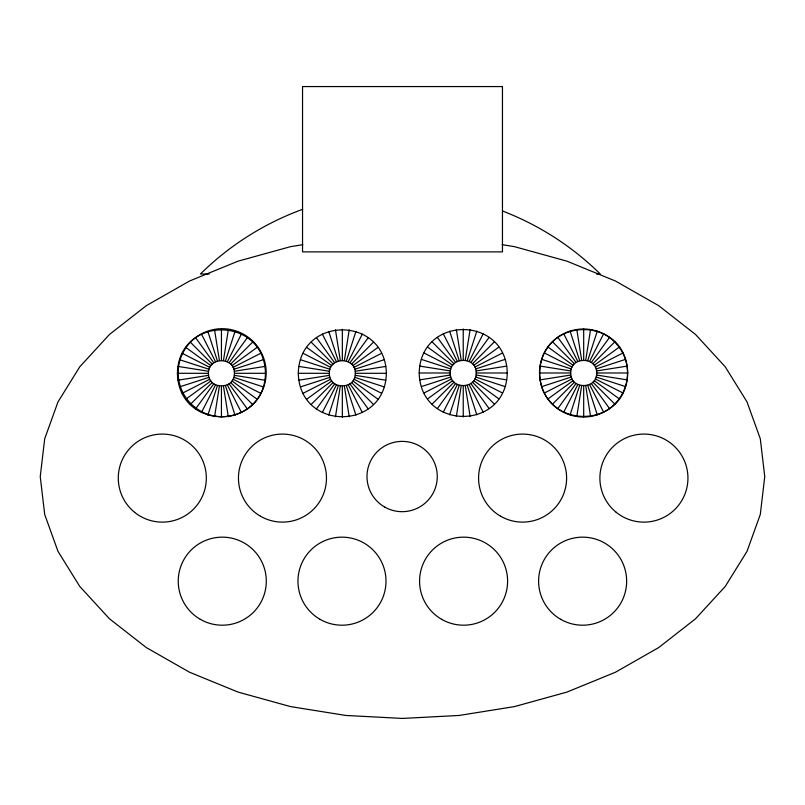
<?xml version="1.0" encoding="UTF-8"?>
<svg xmlns="http://www.w3.org/2000/svg" width="805" height="805" viewBox="0 0 805 805"><rect width="100%" height="100%" fill="white"/><g stroke="black" fill="none" stroke-linecap="round" stroke-linejoin="round"><path stroke-width="1.21" d="M177.422 373.299C178.539 315.429 264.332 315.429 265.459 373.299C264.332 431.178 178.539 431.178 177.422 373.299L208.455 373.299C207.71 356.585 235.161 356.585 234.416 373.299C235.161 390.023 207.71 390.023 208.455 373.299M298.313 373.299C299.44 315.429 385.233 315.429 386.35 373.299C385.233 431.178 299.44 431.178 298.313 373.299L329.356 373.299C328.611 356.585 356.062 356.585 355.317 373.299C356.062 390.023 328.611 390.023 329.356 373.299M419.214 372.987C420.341 315.117 506.134 315.117 507.251 372.987C506.134 430.856 420.341 430.856 419.214 372.987L450.247 372.987C449.512 356.263 476.952 356.263 476.218 372.987C476.952 389.711 449.512 389.711 450.247 372.987M539.672 372.987C540.789 315.117 626.582 315.117 627.709 372.987C626.582 430.856 540.789 430.856 539.672 372.987L570.705 372.987C569.96 356.263 597.411 356.263 596.666 372.987C597.411 389.711 569.96 389.711 570.705 372.987M214.553 416.779L219.403 386.128M223.468 360.479L228.318 329.829M335.454 416.779L340.304 386.128M344.369 360.479L349.219 329.829M456.344 416.457L461.205 385.806M465.26 360.167L470.12 329.507M576.803 416.457L581.653 385.806M585.718 360.167L590.578 329.507M207.831 415.169L217.42 385.645M225.45 360.952L235.04 331.439M328.732 415.169L338.321 385.645M346.351 360.952L355.941 331.439M449.633 414.847L459.222 385.333M467.242 360.64L476.832 331.127M570.081 414.847L579.681 385.333M587.7 360.64L597.29 331.127M201.451 412.522L215.539 384.871M227.332 361.737L241.419 334.085M322.352 412.522L336.44 384.871M348.233 361.737L362.32 334.085M443.253 412.21L457.341 384.549M469.124 361.415L483.211 333.763M563.701 412.21L577.799 384.549M589.582 361.415L603.669 333.763M195.565 408.91L213.808 383.804M229.063 362.803L247.306 337.698M316.466 408.91L334.709 383.804M349.964 362.803L368.207 337.698M437.357 408.598L455.6 383.492M470.865 362.481L489.108 337.375M557.815 408.598L576.058 383.492M591.323 362.481L609.556 337.375M190.312 404.432L212.258 382.486M230.612 364.122L252.559 342.175M311.213 404.432L333.159 382.486M351.513 364.122L373.46 342.175M432.104 404.11L454.05 382.164M472.414 363.81L494.361 341.863M552.562 404.11L574.508 382.164M592.862 363.81L614.809 341.863M185.824 399.179L210.93 380.936M231.941 365.671L257.047 347.428M306.725 399.179L331.831 380.936M352.842 365.671L377.948 347.428M427.626 398.857L452.732 380.614M473.732 365.359L498.848 347.116M548.074 398.857L573.18 380.614M594.191 365.359L619.297 347.116M182.222 393.283L209.874 379.195M233.007 367.412L260.659 353.325M303.113 393.283L330.764 379.195M353.898 367.412L381.55 353.325M424.014 392.971L451.665 378.883M474.799 367.09L502.451 353.003M544.472 392.971L572.124 378.883M595.257 367.09L622.909 353.003M179.575 386.903L209.089 377.314M233.782 369.294L263.295 359.704M300.476 386.903L329.99 377.314M354.683 369.294L384.196 359.704M421.367 386.591L450.891 377.002M475.584 368.972L505.097 359.382M541.825 386.591L571.339 377.002M596.032 368.972L625.545 359.382M302.841 244.69L290.555 246.652L238.039 261.172L189.578 281.005L146.349 305.648L109.43 334.498L79.735 366.849L57.99 401.906L44.698 438.795L40.25 476.63L44.698 514.455L57.99 551.345L79.735 586.402L109.43 618.753L146.349 647.602L189.578 672.245L238.039 692.079L290.555 706.599L345.828 715.454L402.5 718.432L459.172 715.454L514.445 706.599L566.962 692.079L615.423 672.245L658.651 647.602L695.57 618.753L725.265 586.402L747.01 551.345L760.302 514.455L764.75 476.63L760.302 438.795L747.01 401.906L725.265 366.849L695.57 334.498L658.651 305.648L615.423 281.005L566.962 261.172L514.445 246.652L502.159 244.69M177.965 380.191L208.616 375.331M234.255 371.276L264.915 366.416M298.856 380.191L329.517 375.331M355.156 371.276L385.806 366.416M419.757 379.869L450.408 375.019M476.057 370.954L506.707 366.104M540.215 379.869L570.866 375.019M596.505 370.954L627.165 366.104M209.209 274.012L200.415 274.012A284.759 284.759 0 0 1 302.64 209.31M596.485 274.012L600.258 274.012A284.759 284.759 0 0 0 502.642 211.051M476.218 372.987L507.251 372.987M596.666 372.987L627.709 372.987M234.416 373.299L265.459 373.299M355.317 373.299L386.35 373.299M540.215 366.104L570.866 370.954M596.505 375.019L627.165 379.869M419.757 366.104L450.408 370.954M476.057 375.019L506.707 379.869M298.856 366.416L329.517 371.276M355.156 375.331L385.806 380.191M177.965 366.416L208.616 371.276M234.255 375.331L264.915 380.191M541.825 359.382L571.339 368.972M596.032 377.002L625.545 386.591M421.367 359.382L450.891 368.972M475.584 377.002L505.097 386.591M300.476 359.704L329.99 369.294M354.683 377.314L384.196 386.903M179.575 359.704L209.089 369.294M233.782 377.314L263.295 386.903M544.472 353.003L572.124 367.09M595.257 378.883L622.909 392.971M424.014 353.003L451.665 367.09M474.799 378.883L502.451 392.971M303.113 353.325L330.764 367.412M353.898 379.195L381.55 393.283M182.222 353.325L209.874 367.412M233.007 379.195L260.659 393.283M548.074 347.116L573.18 365.359M594.191 380.614L619.297 398.857M427.626 347.116L452.732 365.359M473.732 380.614L498.848 398.857M306.725 347.428L331.831 365.671M352.842 380.936L377.948 399.179M185.824 347.428L210.93 365.671M231.941 380.936L257.047 399.179M552.562 341.863L574.508 363.81M592.862 382.164L614.809 404.11M432.104 341.863L454.05 363.81M472.414 382.164L494.361 404.11M311.213 342.175L333.159 364.122M351.513 382.486L373.46 404.432M190.312 342.175L212.258 364.122M230.612 382.486L252.559 404.432M557.815 337.375L576.058 362.481M591.323 383.492L609.556 408.598M437.357 337.375L455.6 362.481M470.865 383.492L489.108 408.598M316.466 337.698L334.709 362.803M349.964 383.804L368.207 408.91M195.565 337.698L213.808 362.803M229.063 383.804L247.306 408.91M563.701 333.763L577.799 361.415M589.582 384.549L603.669 412.21M443.253 333.763L457.341 361.415M469.124 384.549L483.211 412.21M322.352 334.085L336.44 361.737M348.233 384.871L362.32 412.522M201.451 334.085L215.539 361.737M227.332 384.871L241.419 412.522M570.081 331.127L579.681 360.64M587.7 385.333L597.29 414.847M449.633 331.127L459.222 360.64M467.242 385.333L476.832 414.847M328.732 331.439L338.321 360.952M346.351 385.645L355.941 415.169M207.831 331.439L217.42 360.952M225.45 385.645L235.04 415.169M576.803 329.507L581.653 360.167M585.718 385.806L590.578 416.457M456.344 329.507L461.205 360.167M465.26 385.806L470.12 416.457M335.454 329.829L340.304 360.479M344.369 386.128L349.219 416.779M214.553 329.829L219.403 360.479M223.468 386.128L228.318 416.779M583.685 328.973L583.685 360.006M583.685 385.967L583.685 417M463.237 328.973L463.237 360.006M463.237 385.967L463.237 417M342.336 329.285L342.336 360.318M342.336 386.289L342.336 417.322M221.435 329.285L221.435 360.318M221.435 386.289L221.435 417.322M502.461 86.568L302.539 86.568L302.539 251.885L502.461 251.885L502.461 86.568M384.559 506.969A35.138 35.138 0 0 0 437.276 476.54A35.138 35.138 0 0 0 384.559 446.101A35.138 35.138 0 0 0 384.559 506.969M561.508 411.134A44.013 44.013 0 0 0 627.528 373.017A44.013 44.013 0 0 0 561.508 334.89A44.013 44.013 0 0 0 561.508 411.134M616.217 512.312A44.013 44.013 0 0 0 687.4 484.982A44.013 44.013 0 0 0 628.142 437.004A44.013 44.013 0 0 0 616.217 512.312M441.583 619.297A44.013 44.013 0 0 0 507.603 581.18A44.013 44.013 0 0 0 441.583 543.053A44.013 44.013 0 0 0 441.583 619.297M560.622 619.297A44.013 44.013 0 0 0 626.652 581.18A44.013 44.013 0 0 0 560.622 543.053A44.013 44.013 0 0 0 560.622 619.297M500.589 516.216A44.013 44.013 0 0 0 566.609 478.1A44.013 44.013 0 0 0 500.589 439.983A44.013 44.013 0 0 0 500.589 516.216M194.468 406.917A44.013 44.013 0 0 0 265.64 379.598A44.013 44.013 0 0 0 206.392 331.62A44.013 44.013 0 0 0 194.468 406.917M260.458 516.216A44.013 44.013 0 0 0 326.478 478.1A44.013 44.013 0 0 0 260.458 439.983A44.013 44.013 0 0 0 260.458 516.216M134.606 512.312A44.013 44.013 0 0 0 205.788 484.982A44.013 44.013 0 0 0 146.53 437.004A44.013 44.013 0 0 0 134.606 512.312M200.264 619.297A44.013 44.013 0 0 0 266.294 581.18A44.013 44.013 0 0 0 200.264 543.053A44.013 44.013 0 0 0 200.264 619.297M319.977 619.297A44.013 44.013 0 0 0 385.998 581.18A44.013 44.013 0 0 0 319.977 543.053A44.013 44.013 0 0 0 319.977 619.297"/></g></svg>
